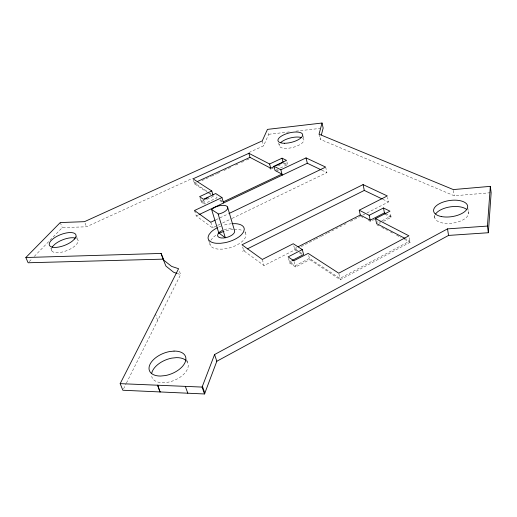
<?xml version="1.0" encoding="UTF-8"?>
<svg xmlns="http://www.w3.org/2000/svg" width="517" height="517" viewBox="0 0 517 517"><rect width="100%" height="100%" fill="white"/><g stroke="black" fill="none" stroke-linecap="round" stroke-linejoin="round"><path stroke-width="0.39" stroke-dasharray="2.58 1.94" d="M490.349 192.744L454.262 195.788L320.223 139.338L321.005 136.326M248.942 152.541L263.58 145.852L268.711 134.271L267.993 131.48M123.576 388.797L126.096 383.75M126.458 383.026L180.595 274.617L179.095 270.184M210.794 240.327L212.836 237.762A18.664 8.737 -16.8 0 1 215.873 235.3M29.249 261.615L32.054 258.733M34.29 256.426L62.279 227.616L86.481 226.795L192.595 178.294M308.701 255.527L309.735 259.624L340.289 279.71L410.123 242.266L409.199 237.284M381.191 221.153L377.72 222.956L377.429 221.541M381.889 220.798L390.917 216.112L386.6 213.954M288.512 258.306L289.785 263.082L295.491 267.024L309.735 259.624M379.355 223.467L380.745 222.749M383.524 221.308L391.156 217.34L390.232 212.584M289.785 263.082L292.609 261.628M374.715 219.247L370.443 221.45L366.908 219.589M291.575 260.755L289.455 261.848L295.162 265.777L309.425 258.384L339.979 278.411L409.884 240.98L405.632 238.757M296.674 247.52L294.528 248.619L299.059 251.592M242.635 246.997L243.72 250.7L264.045 265.583L298.412 248.011M301.269 246.551L314.84 239.61M315.551 239.248L320.546 236.689M321.264 236.327L326.977 233.406M327.688 233.044L347.683 222.821M350.539 221.36L359.819 216.61M362.682 215.15L366.269 213.314M366.986 212.952L388.474 201.96L387.601 197.449M242.486 251.314L245.885 249.614M194.515 210.503L196.234 215.932L212.519 227.855L221.935 223.312M222.659 222.963L231.345 218.762M232.068 218.413L326.925 172.6L325.852 167.883M215.88 219.809L228.243 213.876M196.234 215.932L198.386 214.91M202.334 200.247L200.9 200.919L204.784 203.588L217.004 197.804L216.151 194.948M276.097 170.028L277.532 169.35M280.408 167.999L287.594 164.619L283.755 162.706M276.369 171.082L278.527 170.067M200.021 198.082L201.229 201.979L206.231 199.627M206.949 199.297L213.379 196.279L213.062 195.219M271.709 168.91L273.17 168.225M278.275 165.828L280.466 164.807M193.474 180.207L194.644 183.955L196.835 182.947M201.96 180.595L210.742 176.555M211.472 176.219L216.597 173.861M217.327 173.525L220.985 171.844M223.913 170.494L227.57 168.813M228.301 168.477L231.965 166.791M235.623 165.11L237.814 164.102M241.478 162.416L243.669 161.407M246.596 160.063L248.793 159.055M195.788 182.262L194.327 182.94L209.049 192.589M231.513 223.699L226.944 224.372A18.735 8.647 -16.8 0 0 223.079 225.393M233.199 229.393L228.643 230.059A18.664 8.737 -16.8 0 0 224.042 231.325M268.711 134.271L289.533 131.9M295.937 131.163L319.958 128.429M157.498 320.275L155.546 314.052M234.227 229.393L237.413 229.38A18.664 8.737 -16.8 0 1 242.505 230.576M177.124 273.448L180.595 274.617M321.845 170.177L326.925 172.6M382.787 199.245L388.474 201.96M283.381 163.437L287.219 165.35M384.68 214.103L391.156 217.34M269.551 168.503L270.979 169.253M360.536 216.248L364.071 218.103M376.815 224.792L378.942 225.903M381.772 227.39L387.446 230.369M390.277 231.855L393.825 233.716M396.655 235.203L400.908 237.432M404.449 239.293L410.123 242.266M209.715 193.028L211.052 193.901M220.126 199.846L222.62 201.481M299.705 252.012L303.589 254.558M194.644 183.955L208.028 192.757M208.694 193.196L212.041 195.4M219.822 200.512L223.564 202.968M296.784 251.113L294.845 249.834L293.798 245.827M299.375 252.813L301.967 254.519M201.229 201.979L205.113 204.654M50.84 248.418L51.933 251.029M60.243 222.568L62.279 227.616M76.348 236.153L78.125 240.631M85.059 223.131L86.481 226.795M186.682 359.845L187.988 363.522M208.629 240.088L210.206 245.116M210.787 222.252L212.519 227.855M203.685 200.014L204.784 203.588M245.019 231.635L245.439 233.083M262.313 259.456L264.045 265.583M294.037 261.486L295.491 267.024M262.274 140.863L263.58 145.852M278.657 143.228L279.206 145.387M286.883 161.795L287.859 165.673M302.878 135.519L303.912 139.874M338.926 273.939L340.289 279.71M319.047 134.194L320.223 139.338M434.351 215.085L434.881 218.258M453.435 190.353L454.262 195.788M467.762 207.834L468.589 213.547M76.594 238.563A14.185 5.79 -21.5 0 1 76.671 244.211L74.668 246.182A14.185 5.79 -21.5 0 1 58.486 252.639A14.185 5.79 -21.5 0 1 51.778 247.895M209.889 242.841A18.664 8.737 -16.8 0 0 218.006 249.097L222.323 249.142L227.047 248.483A18.664 8.737 -16.8 0 0 243.261 240.45L245.207 237.826L245.937 235.313A18.664 8.737 -16.8 0 0 244.735 232.12M302.555 138.058A12.686 4.892 -14.2 0 1 292.958 147.39A12.686 4.892 -14.2 0 1 279.587 144.01M468.247 211.414A17.132 8.22 -8.2 0 1 452.653 223.131A17.132 8.22 -8.2 0 1 434.694 216.125M186.559 361.008A19.297 11.07 -22 0 1 184.802 373.145A19.297 11.07 -22 0 1 167.851 382.257L163.107 382.722A19.297 11.07 -22 0 1 151.694 376.395M218.652 227.105A18.735 8.647 -16.8 0 1 222.323 225.645M224.307 229.658A8.854 4.084 -16.8 0 1 232.411 229.031"/><path stroke-width="0.78" d="M25.85 257.518L161.091 253.44L163.934 260.322L171.644 266.417L178.598 268.711L120.17 383.646L122.859 390.245L204.512 393.973L216.817 361.254L448.556 235.422L488.339 232.734L491.15 192.673L490.329 186.359L453.312 189.577L319.047 134.194L322.033 123.027L267.451 129.386L262.274 140.863L84.491 221.664L60.243 222.568L25.85 257.518L28.131 262.765L163.068 259.146L165.938 266.1L173.654 272.278L176.433 273.215M488.339 232.734L487.441 226.071L490.329 186.359M321.4 134.827L323.164 128.061L322.033 123.027M204.512 393.973L202.095 387.078L214.574 354.546L447.509 228.882L487.441 226.071M211.647 209.598L211.828 209.379A8.983 3.91 -16.7 0 1 226.821 206.205A8.983 3.91 -16.7 0 1 218.581 214.044L211.647 209.598L218.781 232.954L225.315 237.742L218.168 214.103M404.921 238.382L376.563 223.557L375.549 218.607L389.96 211.169L383.472 207.983L369.17 215.318L359.244 210.199L387.311 195.943L363.076 184.601L241.982 244.774L262.313 259.456L293.255 243.733L302.329 249.608L303.589 254.558L292.279 260.394M359.244 210.199L360.278 215.04L370.191 220.229L384.441 212.881L385.882 213.599M302.329 249.608L288.137 256.884L293.85 260.768L308.164 253.382L338.751 273.196L408.921 235.81L375.549 218.607M298.102 246.796L360.278 215.04M247.326 248.897L364.285 190.424L382.076 198.909M215.15 220.158L210.787 222.252L194.515 210.503L221.955 197.559L223.564 202.968M228.966 213.527L325.671 167.094L306.045 157.911L280.847 169.789L273.958 166.241L286.528 160.386L282.049 158.189L269.603 163.999L248.871 153.31L193.048 178.843L211.776 190.973L213.062 195.219M199.11 214.568L307.318 163.249L321.115 169.828M223.241 201.895L281.946 174.08L275.057 170.481L273.958 166.241M204.48 199.239L208.054 197.565M248.871 153.31L249.982 157.368L270.701 168.206L274.353 166.493M275.813 165.808L283.116 162.39L282.049 158.189M211.776 190.973L199.581 196.66L203.459 199.297L215.718 193.526L221.955 197.559M197.255 181.59L249.982 157.368M232.547 223.693L235.739 223.674A18.735 8.647 -16.8 0 1 244.263 229.516L243.52 232.01L241.562 234.615A18.735 8.647 -16.8 0 1 225.27 242.635L220.533 243.307L216.203 243.281A18.735 8.647 -16.8 0 1 208.099 237.109L209.01 234.621L211.072 232.062A18.735 8.647 -16.8 0 1 217.276 227.764M120.17 383.646L202.095 387.078M157.711 385.217L160.083 392.06L157.562 385.21M185.332 386.373L187.807 393.211M202.405 386.283L204.816 393.172M161.091 253.44L163.068 259.146M214.574 354.546L216.817 361.254M227.538 206.981L234.479 230.479A8.854 4.084 -16.8 0 1 225.729 237.678L223.506 238.001A8.854 4.084 -16.8 0 1 218 233.942L218.962 232.728A8.854 4.084 -16.8 0 1 222.226 230.511M269.603 163.999L270.701 168.206M280.847 169.789L282.217 175.153M306.045 157.911L307.318 163.249M363.076 184.601L364.285 190.424M369.17 215.318L370.191 220.229M383.472 207.983L384.441 212.881M447.509 228.882L448.556 235.422M52.101 247.281A14.185 5.79 -21.5 0 1 53.038 246.008L55.08 244.069A14.185 5.79 -21.5 0 1 75.346 238.072M219.693 233.109A18.664 8.737 -16.8 0 1 223.292 231.584M280.77 142.55A12.686 4.892 -14.2 0 1 301.417 137.567M435.644 213.928A17.132 8.22 -8.2 0 1 450.572 206.819A17.132 8.22 -8.2 0 1 466.773 209.54M151.681 373.364A19.297 11.07 -22 0 1 171.825 358.119L176.4 357.635A19.297 11.07 -22 0 1 186.03 360.472M74.571 238.957L72.554 240.916A14.237 5.732 -21.4 0 1 54.834 247.43A14.237 5.732 -21.4 0 1 50.886 240.819L52.947 238.893A14.237 5.732 -21.4 0 1 70.435 232.547A14.237 5.732 -21.4 0 1 74.571 238.957M174.035 351.088L169.447 351.586A19.381 10.98 -21.8 0 0 149.555 365.403A19.381 10.98 -21.8 0 0 160.593 376.046L165.356 375.568A19.381 10.98 -21.8 0 0 185.383 361.661A19.381 10.98 -21.8 0 0 174.035 351.088M284.524 143.267A12.725 4.834 -14.2 0 0 302.703 134.788A12.725 4.834 -14.2 0 0 283.73 134.847A12.725 4.834 -14.2 0 0 284.524 143.267M441.292 216.533A17.197 8.143 -8.4 0 0 467.659 207.117A17.197 8.143 -8.4 0 0 442.933 202.147A17.197 8.143 -8.4 0 0 441.292 216.533"/></g></svg>
